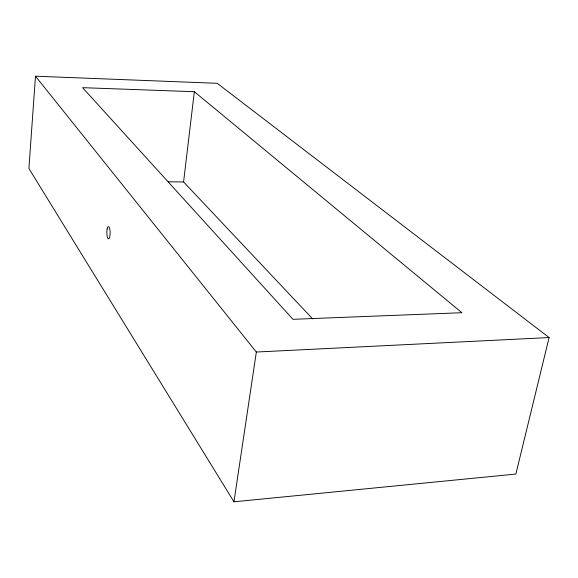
<?xml version="1.0" encoding="UTF-8"?>
<svg xmlns="http://www.w3.org/2000/svg" width="578" height="578" viewBox="0 0 578 578"><rect width="100%" height="100%" fill="white"/><g stroke="black" fill="none" stroke-linecap="round" stroke-linejoin="round"><path stroke-width="0.87" d="M35.475 76.202L28.9 168.523L233.96 501.798L515.865 474.061L549.1 337.552L217.234 83.311L35.475 76.202L256.343 352.031L233.96 501.798M312.741 318.977L183.58 181.933L194.338 91.707L82.603 87.668L292.967 319.316L461.887 312.712L194.338 91.707M256.343 352.031L549.1 337.552M168.27 181.832L183.58 181.933M107.118 229.054A6.148 1.662 89.5 0 0 108.346 238.837A6.148 1.662 89.5 0 0 109.993 230.304A6.148 1.662 89.5 0 0 107.118 229.054"/></g></svg>
